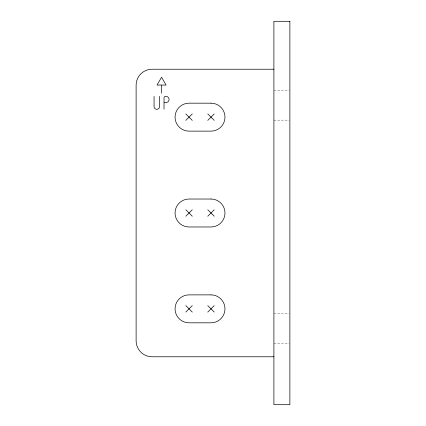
<?xml version="1.0" encoding="UTF-8"?>
<svg xmlns="http://www.w3.org/2000/svg" width="426" height="426" viewBox="0 0 426 426"><rect width="100%" height="100%" fill="white"/><g stroke="black" fill="none" stroke-linecap="round" stroke-linejoin="round"><path stroke-width="0.32" stroke-dasharray="2.13 1.6" d="M273.902 90.19L289.211 90.19M273.902 120.143L289.243 120.143M273.902 313.84L289.211 313.84M273.902 343.793L289.243 343.793"/><path stroke-width="0.64" d="M185.811 120.377L192.264 113.923M207.776 120.377L214.23 113.923M185.811 216.227L192.264 209.773M207.776 216.227L214.23 209.773M185.811 312.077L192.264 305.623M207.776 312.077L214.23 305.623M273.902 69.225L152.093 69.225A15.975 15.975 0 0 0 136.118 85.2L136.118 340.8A15.975 15.975 0 0 0 152.093 356.775L273.902 356.775M161.246 85.051L157.04 85.051L161.566 77.212L166.087 85.051L161.566 85.051L161.566 93.188M164.34 102.544L165.991 102.544A3.078 3.078 0 0 0 169.069 99.46A3.078 3.078 0 0 0 165.991 96.382L165.522 96.382A1.496 1.496 0 0 0 164.021 97.879L164.021 109.162M207.776 113.923L214.23 120.377M185.811 113.923L192.264 120.377M207.776 209.773L214.23 216.227M185.811 209.773L192.264 216.227M207.776 305.623L214.23 312.077M185.811 305.623L192.264 312.077M159.585 96.382L159.585 106.537A2.764 2.764 0 0 1 156.821 109.301A2.764 2.764 0 0 1 154.058 106.537L154.058 96.382M289.877 21.3L273.902 21.3L273.902 404.7L289.877 404.7L289.877 21.3M211.003 103.172L189.037 103.172A13.978 13.978 0 0 0 175.059 117.15A13.978 13.978 0 0 0 189.037 131.128L211.003 131.128A13.978 13.978 0 0 0 224.981 117.15A13.978 13.978 0 0 0 211.003 103.172M211.003 199.022L189.037 199.022A13.978 13.978 0 0 0 175.059 213A13.978 13.978 0 0 0 189.037 226.978L211.003 226.978A13.978 13.978 0 0 0 224.981 213A13.978 13.978 0 0 0 211.003 199.022M211.003 294.872L189.037 294.872A13.978 13.978 0 0 0 175.059 308.85A13.978 13.978 0 0 0 189.037 322.828L211.003 322.828A13.978 13.978 0 0 0 224.981 308.85A13.978 13.978 0 0 0 211.003 294.872"/></g></svg>
